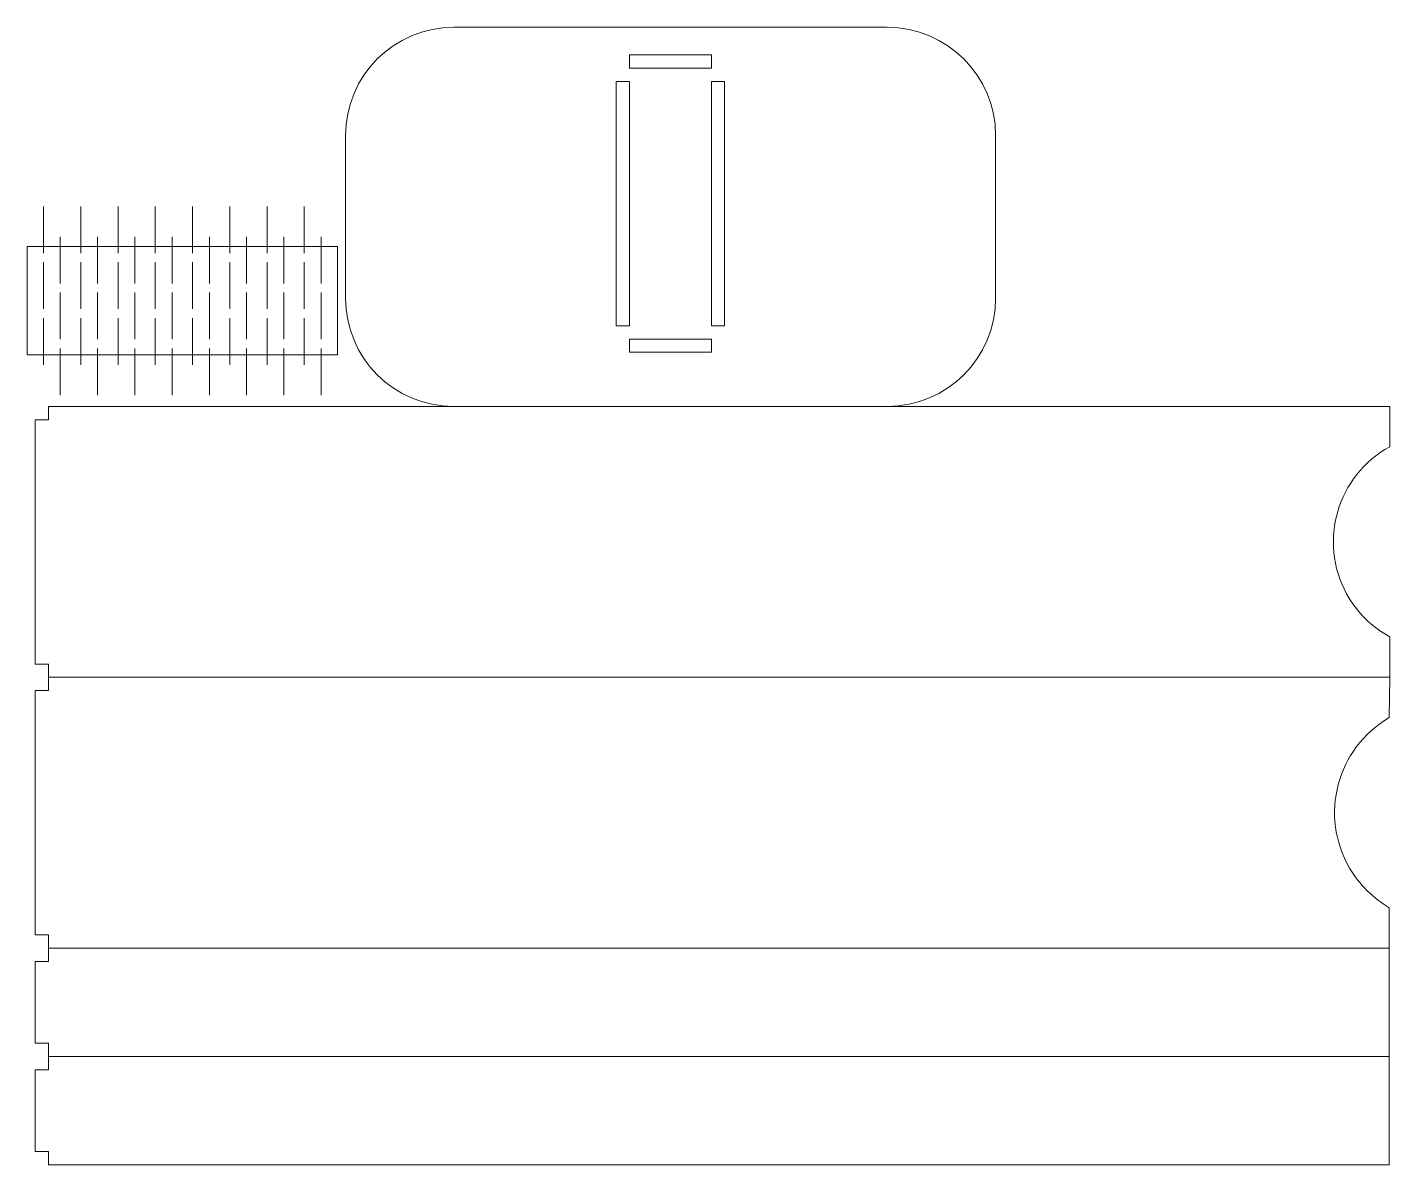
# Model space of a CAD drawing. Header units: millimetres. Extents: x 49 to 300, y -55 to 155.
import ezdxf

# ---------------------------------------------------------------- set-up
doc = ezdxf.new("R2010")
doc.units = ezdxf.units.MM
doc.header["$MEASUREMENT"] = 0
doc.layers.get('0').update_dxf_attribs({"lineweight": 0})
doc.layers.add('レイヤー 1', color=7, linetype='Continuous', lineweight=0)

msp = doc.modelspace()

# ---------------------------------------------------------------- linework, layer by layer
at = {"color": 1, "lineweight": 0, "true_color": 0xff0000}
for p, q in [((159.84, 149.99), (174.94, 149.99)), ((159.84, 149.99), (159.84, 147.54)), ((174.94, 147.54), (174.94, 149.99)), ((174.94, 147.54), (159.84, 147.54)), ((174.94, 97.54), (159.84, 97.54)), ((159.84, 95.09), (159.84, 97.54)), ((174.94, 95.09), (174.94, 97.54)), ((159.84, 95.09), (174.94, 95.09)), ((300.16, 85.09), (52.6, 85.09)), ((52.6, 85.09), (52.6, 82.64)), ((300.16, 77.64), (300.16, 85.09)), ((50.15, 82.64), (50.15, 37.54)), ((52.6, 82.64), (50.15, 82.64)), ((300.16, 35.09), (300.16, 42.54)), ((52.6, 37.54), (50.15, 37.54)), ((52.6, 35.09), (52.6, 37.54)), ((300.16, 35.09), (52.6, 35.09)), ((52.6, 35.09), (52.6, 32.64)), ((300.07, 27.64), (300.16, 35.09)), ((50.15, 32.64), (50.15, -12.46)), ((52.6, 32.64), (50.15, 32.64)), ((300.08, -14.91), (300.08, -7.46)), ((52.6, -12.46), (50.15, -12.46)), ((52.6, -14.91), (52.6, -12.46)), ((52.6, -14.91), (52.6, -17.36)), ((52.6, -14.91), (300.08, -14.91)), ((300.04, -34.91), (300.04, -14.91)), ((50.15, -17.36), (50.15, -32.46)), ((52.6, -17.36), (50.15, -17.36)), ((52.6, -32.46), (50.15, -32.46)), ((52.6, -34.91), (52.6, -32.46))]:
    msp.add_line(p, q, dxfattribs=at)
for points in [[(159.84, 145.09), (159.84, 99.99), (157.39, 99.99), (157.39, 145.09)], [(174.94, 99.99), (174.94, 145.09), (177.39, 145.09), (177.39, 99.99)], [(48.67, 94.6), (105.91, 94.6), (105.91, 114.6), (48.67, 114.6)], [(52.6, -54.91), (300.04, -54.91), (300.04, -34.91), (52.6, -34.91), (52.6, -37.36), (50.15, -37.36), (50.15, -52.46), (52.6, -52.46)]]:
    msp.add_lwpolyline(points, close=True, dxfattribs=at)
for points, knots in [([(127.41, 85.09), (127.41, 85.09), (207.41, 85.09), (207.41, 85.09), (218.45, 85.09), (227.41, 94.05), (227.41, 105.09), (227.41, 105.09), (227.41, 135.09), (227.41, 135.09), (227.41, 146.14), (218.45, 155.09), (207.41, 155.09), (207.41, 155.09), (127.41, 155.09), (127.41, 155.09), (116.36, 155.09), (107.41, 146.14), (107.41, 135.09), (107.41, 135.09), (107.41, 105.09), (107.41, 105.09), (107.41, 94.05), (116.36, 85.09), (127.41, 85.09)], [0, 0, 0, 0, 1, 1, 1, 2, 2, 2, 3, 3, 3, 4, 4, 4, 5, 5, 5, 6, 6, 6, 7, 7, 7, 8, 8, 8, 8]), ([(300.16, 77.64), (290.47, 72.35), (286.91, 60.2), (292.2, 50.5), (294.04, 47.14), (296.8, 44.38), (300.16, 42.54)], [0, 0, 0, 0, 1, 1, 1, 2, 2, 2, 2]), ([(300.07, 27.64), (290.38, 21.99), (287.1, 9.56), (292.75, -0.14), (294.52, -3.17), (297.04, -5.69), (300.08, -7.46)], [0, 0, 0, 0, 1, 1, 1, 2, 2, 2, 2])]:
    msp.add_open_spline(points, degree=3, knots=knots, dxfattribs=at)
at = {"layer": 'レイヤー 1', "color": 1, "lineweight": 0, "true_color": 0xff0000}
for p, q in [((51.66, 113.4), (51.66, 122.03)), ((58.54, 113.4), (58.54, 122.03)), ((65.42, 113.4), (65.42, 122.03)), ((72.3, 113.4), (72.3, 122.03)), ((79.18, 113.4), (79.18, 122.03)), ((86.06, 113.4), (86.06, 122.03)), ((92.93, 113.4), (92.93, 122.03)), ((99.81, 113.4), (99.81, 122.03)), ((54.77, 107.8), (54.77, 116.43)), ((61.65, 107.8), (61.65, 116.43)), ((68.53, 107.8), (68.53, 116.43)), ((75.41, 107.8), (75.41, 116.43)), ((82.29, 107.8), (82.29, 116.43)), ((89.16, 107.8), (89.16, 116.43)), ((96.04, 107.8), (96.04, 116.43)), ((102.92, 107.8), (102.92, 116.43)), ((51.66, 103.09), (51.66, 111.72)), ((58.54, 103.09), (58.54, 111.72)), ((65.42, 103.09), (65.42, 111.72)), ((72.3, 103.09), (72.3, 111.72)), ((79.18, 103.09), (79.18, 111.72)), ((86.06, 103.09), (86.06, 111.72)), ((92.93, 103.09), (92.93, 111.72)), ((99.81, 103.09), (99.81, 111.72)), ((54.77, 97.49), (54.77, 106.12)), ((61.65, 97.49), (61.65, 106.12)), ((68.53, 97.49), (68.53, 106.12)), ((75.41, 97.49), (75.41, 106.12)), ((82.29, 97.49), (82.29, 106.12)), ((89.16, 97.49), (89.16, 106.12)), ((96.04, 97.49), (96.04, 106.12)), ((102.92, 97.49), (102.92, 106.12)), ((51.66, 92.77), (51.66, 101.41)), ((58.54, 92.77), (58.54, 101.41)), ((65.42, 92.77), (65.42, 101.41)), ((72.3, 92.77), (72.3, 101.41)), ((79.18, 92.77), (79.18, 101.41)), ((86.06, 92.77), (86.06, 101.41)), ((92.93, 92.77), (92.93, 101.41)), ((99.81, 92.77), (99.81, 101.41)), ((54.77, 87.17), (54.77, 95.8)), ((61.65, 87.17), (61.65, 95.8)), ((68.53, 87.17), (68.53, 95.8)), ((75.41, 87.17), (75.41, 95.8)), ((82.29, 87.17), (82.29, 95.8)), ((89.16, 87.17), (89.16, 95.8)), ((96.04, 87.17), (96.04, 95.8)), ((102.92, 87.17), (102.92, 95.8))]:
    msp.add_line(p, q, dxfattribs=at)

doc.saveas('drawing.dxf')
